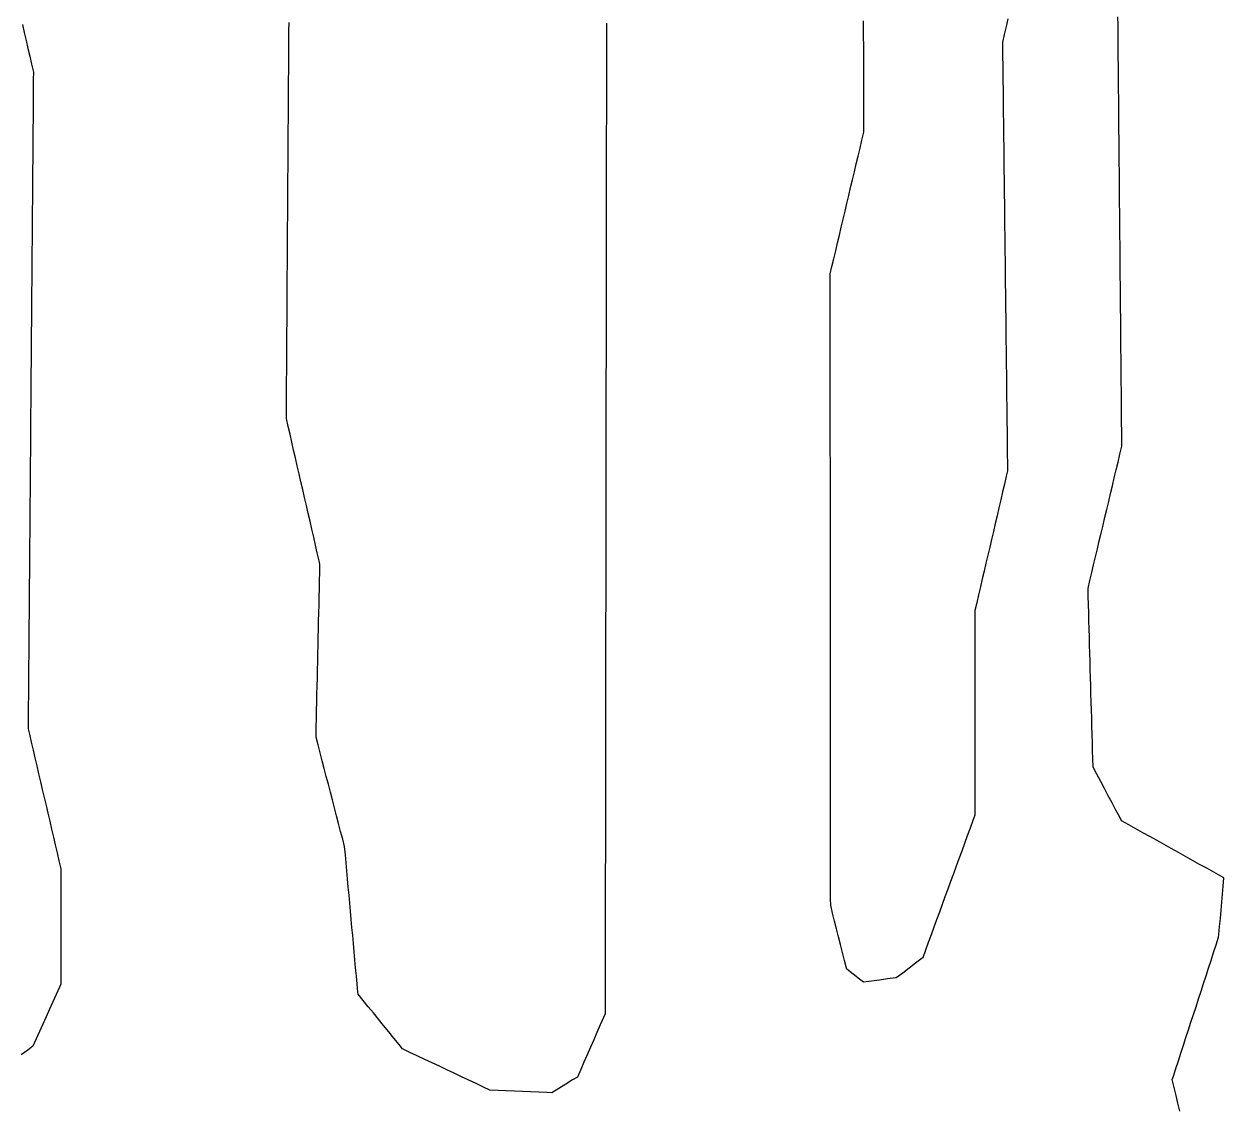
# Model space of a CAD drawing. Header units: millimetres. Extents: x 257 to 2289, y 96 to 1983.
# Drawn here: x 1135 to 1282.7, y 1653.6 to 1787.3 of the extents above; entities that cross this region are included whole.
import ezdxf

# ---------------------------------------------------------------- set-up
doc = ezdxf.new("R2010")
doc.units = ezdxf.units.MM
doc.layers.add('ALL_ISLANDS', color=7, linetype='Continuous')
doc.layers.add('OUTLINE_ISLAND_01', color=7, linetype='Continuous')

msp = doc.modelspace()

# ---------------------------------------------------------------- linework, layer by layer
at = {"layer": 'ALL_ISLANDS'}
for points in [[(1256.1184, 1787.9688), (1255.8939, 1786.9943), (1255.6695, 1786.0198), (1255.445, 1785.0453), (1255.4542, 1784.2638), (1255.4659, 1783.2639), (1255.4776, 1782.264), (1255.4893, 1781.264), (1255.5011, 1780.2641), (1255.5128, 1779.2642), (1255.5245, 1778.2642), (1255.5362, 1777.2643), (1255.548, 1776.2644), (1255.5597, 1775.2645), (1255.5714, 1774.2645), (1255.5831, 1773.2646), (1255.5949, 1772.2647), (1255.6066, 1771.2647), (1255.6183, 1770.2648), (1255.63, 1769.2649), (1255.6418, 1768.2649), (1255.6535, 1767.265), (1255.6652, 1766.2651), (1255.6769, 1765.2651), (1255.6887, 1764.2652), (1255.7004, 1763.2653), (1255.7121, 1762.2653), (1255.7238, 1761.2654), (1255.7356, 1760.2655), (1255.7473, 1759.2656), (1255.759, 1758.2656), (1255.7707, 1757.2657), (1255.7825, 1756.2658), (1255.7942, 1755.2658), (1255.8059, 1754.2659), (1255.8176, 1753.266), (1255.8293, 1752.266), (1255.8411, 1751.2661), (1255.8528, 1750.2662), (1255.8645, 1749.2662), (1255.8762, 1748.2663), (1255.888, 1747.2664), (1255.8997, 1746.2664), (1255.9114, 1745.2665), (1255.9231, 1744.2666), (1255.9349, 1743.2667), (1255.9466, 1742.2667), (1255.9583, 1741.2668), (1255.97, 1740.2669), (1255.9818, 1739.2669), (1255.9935, 1738.267), (1256.0052, 1737.2671), (1256.0169, 1736.2671), (1256.0287, 1735.2672), (1256.0404, 1734.2673), (1256.0521, 1733.2673), (1256.0638, 1732.2674), (1255.915, 1731.6295), (1255.6878, 1730.6557), (1255.4606, 1729.6818), (1255.2334, 1728.708), (1255.0062, 1727.7341), (1254.779, 1726.7603), (1254.5518, 1725.7864), (1254.3246, 1724.8126), (1254.0974, 1723.8387), (1253.8702, 1722.8649), (1253.643, 1721.891), (1253.4158, 1720.9172), (1253.1886, 1719.9433), (1252.9614, 1718.9695), (1252.7342, 1717.9956), (1252.507, 1717.0218), (1252.2798, 1716.048), (1252.0526, 1715.0741), (1252.0525, 1714.8836), (1252.0518, 1713.8836), (1252.0512, 1712.8836), (1252.0506, 1711.8836), (1252.05, 1710.8836), (1252.0493, 1709.8836), (1252.0487, 1708.8836), (1252.0481, 1707.8836), (1252.0475, 1706.8836), (1252.0468, 1705.8836), (1252.0462, 1704.8836), (1252.0456, 1703.8836), (1252.0449, 1702.8837), (1252.0443, 1701.8837), (1252.0437, 1700.8837), (1252.0431, 1699.8837), (1252.0424, 1698.8837), (1252.0418, 1697.8837), (1252.0412, 1696.8837), (1252.0405, 1695.8837), (1252.0399, 1694.8837), (1252.0393, 1693.8837), (1252.0387, 1692.8837), (1252.038, 1691.8837), (1252.0374, 1690.8837), (1252.0368, 1689.8837), (1251.7933, 1689.2159), (1251.4508, 1688.2764), (1251.1083, 1687.3368), (1250.7658, 1686.3973), (1250.4233, 1685.4578), (1250.0808, 1684.5183), (1249.7383, 1683.5788), (1249.3958, 1682.6393), (1249.0532, 1681.6998), (1248.7107, 1680.7603), (1248.3682, 1679.8207), (1248.0257, 1678.8812), (1247.6832, 1677.9417), (1247.3407, 1677.0022), (1246.9982, 1676.0627), (1246.6557, 1675.1232), (1246.3132, 1674.1837), (1245.9706, 1673.2441), (1245.6281, 1672.3046), (1245.553, 1672.2477), (1244.7559, 1671.6438), (1243.9588, 1671.04), (1243.1617, 1670.4361), (1242.3646, 1669.8323), (1242.296, 1669.8236), (1241.3039, 1669.6979), (1240.3119, 1669.5723), (1239.3198, 1669.4466), (1238.3277, 1669.3209), (1237.8564, 1669.6862), (1237.066, 1670.2988), (1236.2756, 1670.9113), (1236.2475, 1671.0224), (1236.0029, 1671.992), (1235.7583, 1672.9617), (1235.5137, 1673.9313), (1235.2691, 1674.9009), (1235.0245, 1675.8705), (1234.7799, 1676.8402), (1234.5353, 1677.8098), (1234.2907, 1678.7794), (1234.2901, 1679.5392), (1234.2894, 1680.5392), (1234.2886, 1681.5392), (1234.2879, 1682.5392), (1234.2871, 1683.5392), (1234.2864, 1684.5392), (1234.2856, 1685.5392), (1234.2848, 1686.5392), (1234.2841, 1687.5392), (1234.2833, 1688.5392), (1234.2826, 1689.5392), (1234.2818, 1690.5392), (1234.2811, 1691.5392), (1234.2803, 1692.5392), (1234.2796, 1693.5392), (1234.2788, 1694.5392), (1234.278, 1695.5392), (1234.2773, 1696.5392), (1234.2765, 1697.5392), (1234.2758, 1698.5392), (1234.275, 1699.5392), (1234.2743, 1700.5392), (1234.2735, 1701.5392), (1234.2728, 1702.5392), (1234.272, 1703.5392), (1234.2713, 1704.5392), (1234.2705, 1705.5392), (1234.2697, 1706.5392), (1234.269, 1707.5392), (1234.2682, 1708.5392), (1234.2675, 1709.5392), (1234.2667, 1710.5392), (1234.266, 1711.5392), (1234.2652, 1712.5392), (1234.2645, 1713.5392), (1234.2637, 1714.5392), (1234.263, 1715.5392), (1234.2622, 1716.5392), (1234.2614, 1717.5392), (1234.2607, 1718.5392), (1234.2599, 1719.5392), (1234.2592, 1720.5392), (1234.2584, 1721.5392), (1234.2577, 1722.5392), (1234.2569, 1723.5392), (1234.2562, 1724.5392), (1234.2554, 1725.5392), (1234.2546, 1726.5392), (1234.2539, 1727.5392), (1234.2531, 1728.5392), (1234.2524, 1729.5392), (1234.2516, 1730.5392), (1234.2509, 1731.5392), (1234.2501, 1732.5392), (1234.2494, 1733.5392), (1234.2486, 1734.5392), (1234.2479, 1735.5392), (1234.2471, 1736.5392), (1234.2463, 1737.5392), (1234.2456, 1738.5392), (1234.2448, 1739.5392), (1234.2441, 1740.5392), (1234.2433, 1741.5392), (1234.2426, 1742.5392), (1234.2418, 1743.5392), (1234.2411, 1744.5392), (1234.2403, 1745.5392), (1234.2396, 1746.5392), (1234.2388, 1747.5392), (1234.238, 1748.5392), (1234.2373, 1749.5392), (1234.2365, 1750.5392), (1234.2358, 1751.5392), (1234.235, 1752.5392), (1234.2343, 1753.5392), (1234.2335, 1754.5392), (1234.2328, 1755.5392), (1234.232, 1756.5392), (1234.4455, 1757.4397), (1234.6762, 1758.4127), (1234.9069, 1759.3857), (1235.1376, 1760.3587), (1235.3683, 1761.3318), (1235.599, 1762.3048), (1235.8297, 1763.2778), (1236.0604, 1764.2509), (1236.2911, 1765.2239), (1236.5217, 1766.1969), (1236.7524, 1767.1699), (1236.9831, 1768.143), (1237.2138, 1769.116), (1237.4445, 1770.089), (1237.6752, 1771.062), (1237.9059, 1772.0351), (1238.1366, 1773.0081), (1238.3673, 1773.9811), (1238.3664, 1774.7043), (1238.3652, 1775.7043), (1238.364, 1776.7043), (1238.3627, 1777.7043), (1238.3615, 1778.7043), (1238.3603, 1779.7043), (1238.3591, 1780.7043), (1238.3579, 1781.7043), (1238.3566, 1782.7043), (1238.3554, 1783.7043), (1238.3542, 1784.7043), (1238.353, 1785.7043), (1238.3517, 1786.7043), (1238.3505, 1787.7043)], [(1277.2899, 1653.4189), (1277.0559, 1654.3912), (1276.822, 1655.3634), (1276.588, 1656.3357), (1276.3541, 1657.3079), (1276.4916, 1657.7302), (1276.8011, 1658.6811), (1277.1106, 1659.632), (1277.4201, 1660.5829), (1277.7297, 1661.5338), (1278.0392, 1662.4847), (1278.3487, 1663.4356), (1278.6582, 1664.3865), (1278.9678, 1665.3373), (1279.2773, 1666.2882), (1279.5868, 1667.2391), (1279.8963, 1668.19), (1280.2059, 1669.1409), (1280.5154, 1670.0918), (1280.8249, 1671.0427), (1281.1344, 1671.9936), (1281.444, 1672.9445), (1281.7535, 1673.8954), (1282.063, 1674.8463), (1282.0926, 1675.1731), (1282.1828, 1676.169), (1282.273, 1677.165), (1282.3631, 1678.1609), (1282.4533, 1679.1568), (1282.5435, 1680.1527), (1282.6337, 1681.1487), (1282.7238, 1682.1446), (1282.3443, 1682.3564), (1281.471, 1682.8436), (1280.5978, 1683.3309), (1279.7245, 1683.8181), (1278.8512, 1684.3054), (1277.978, 1684.7926), (1277.1047, 1685.2799), (1276.2315, 1685.7672), (1275.3582, 1686.2544), (1274.4849, 1686.7417), (1273.6117, 1687.2289), (1272.7384, 1687.7162), (1271.8652, 1688.2034), (1270.9919, 1688.6907), (1270.1186, 1689.1779), (1269.8886, 1689.6106), (1269.4191, 1690.4935), (1268.9496, 1691.3765), (1268.4801, 1692.2594), (1268.0106, 1693.1423), (1267.5411, 1694.0253), (1267.0716, 1694.9082), (1266.6021, 1695.7911), (1266.6013, 1695.8195), (1266.573, 1696.8191), (1266.5446, 1697.8187), (1266.5163, 1698.8183), (1266.488, 1699.8179), (1266.4597, 1700.8175), (1266.4313, 1701.8171), (1266.403, 1702.8167), (1266.3747, 1703.8163), (1266.3463, 1704.8159), (1266.318, 1705.8155), (1266.2897, 1706.8151), (1266.2614, 1707.8147), (1266.233, 1708.8143), (1266.2047, 1709.8139), (1266.1764, 1710.8135), (1266.1481, 1711.8131), (1266.1197, 1712.8127), (1266.0914, 1713.8123), (1266.0631, 1714.8119), (1266.0347, 1715.8115), (1266.0064, 1716.8111), (1265.9781, 1717.8107), (1266.2091, 1718.7811), (1266.4407, 1719.7539), (1266.6723, 1720.7267), (1266.9039, 1721.6996), (1267.1355, 1722.6724), (1267.367, 1723.6452), (1267.5986, 1724.618), (1267.8302, 1725.5908), (1268.0618, 1726.5636), (1268.2934, 1727.5364), (1268.525, 1728.5093), (1268.7566, 1729.4821), (1268.9882, 1730.4549), (1269.2198, 1731.4277), (1269.4513, 1732.4005), (1269.6829, 1733.3733), (1269.9145, 1734.3461), (1270.1461, 1735.3189), (1270.1383, 1736.1845), (1270.1292, 1737.1845), (1270.1201, 1738.1845), (1270.1111, 1739.1844), (1270.102, 1740.1844), (1270.0929, 1741.1843), (1270.0839, 1742.1843), (1270.0748, 1743.1842), (1270.0657, 1744.1842), (1270.0567, 1745.1842), (1270.0476, 1746.1841), (1270.0385, 1747.1841), (1270.0295, 1748.184), (1270.0204, 1749.184), (1270.0113, 1750.184), (1270.0023, 1751.1839), (1269.9932, 1752.1839), (1269.9841, 1753.1838), (1269.9751, 1754.1838), (1269.966, 1755.1838), (1269.9569, 1756.1837), (1269.9479, 1757.1837), (1269.9388, 1758.1836), (1269.9297, 1759.1836), (1269.9207, 1760.1835), (1269.9116, 1761.1835), (1269.9025, 1762.1835), (1269.8935, 1763.1834), (1269.8844, 1764.1834), (1269.8753, 1765.1833), (1269.8663, 1766.1833), (1269.8572, 1767.1833), (1269.8481, 1768.1832), (1269.8391, 1769.1832), (1269.83, 1770.1831), (1269.8209, 1771.1831), (1269.8119, 1772.1831), (1269.8028, 1773.183), (1269.7937, 1774.183), (1269.7847, 1775.1829), (1269.7756, 1776.1829), (1269.7665, 1777.1828), (1269.7575, 1778.1828), (1269.7484, 1779.1828), (1269.7394, 1780.1827), (1269.7303, 1781.1827), (1269.7212, 1782.1826), (1269.7122, 1783.1826), (1269.7031, 1784.1826), (1269.694, 1785.1825), (1269.685, 1786.1825), (1269.6759, 1787.1824), (1269.6668, 1788.1824)], [(1134.7641, 1787.2452), (1134.9895, 1786.2709), (1135.2149, 1785.2966), (1135.4403, 1784.3224), (1135.6657, 1783.3481), (1135.8911, 1782.3738), (1136.1165, 1781.3996), (1136.1093, 1780.4966), (1136.1013, 1779.4966), (1136.0933, 1778.4966), (1136.0853, 1777.4967), (1136.0773, 1776.4967), (1136.0693, 1775.4967), (1136.0613, 1774.4968), (1136.0533, 1773.4968), (1136.0453, 1772.4968), (1136.0373, 1771.4969), (1136.0293, 1770.4969), (1136.0213, 1769.4969), (1136.0133, 1768.497), (1136.0053, 1767.497), (1135.9973, 1766.497), (1135.9893, 1765.4971), (1135.9813, 1764.4971), (1135.9733, 1763.4971), (1135.9653, 1762.4972), (1135.9573, 1761.4972), (1135.9493, 1760.4972), (1135.9412, 1759.4973), (1135.9332, 1758.4973), (1135.9252, 1757.4973), (1135.9172, 1756.4974), (1135.9092, 1755.4974), (1135.9012, 1754.4974), (1135.8932, 1753.4974), (1135.8852, 1752.4975), (1135.8772, 1751.4975), (1135.8692, 1750.4975), (1135.8612, 1749.4976), (1135.8532, 1748.4976), (1135.8452, 1747.4976), (1135.8372, 1746.4977), (1135.8292, 1745.4977), (1135.8212, 1744.4977), (1135.8132, 1743.4978), (1135.8052, 1742.4978), (1135.7972, 1741.4978), (1135.7892, 1740.4979), (1135.7812, 1739.4979), (1135.7732, 1738.4979), (1135.7652, 1737.498), (1135.7572, 1736.498), (1135.7492, 1735.498), (1135.7412, 1734.4981), (1135.7332, 1733.4981), (1135.7252, 1732.4981), (1135.7172, 1731.4982), (1135.7092, 1730.4982), (1135.7012, 1729.4982), (1135.6932, 1728.4983), (1135.6852, 1727.4983), (1135.6772, 1726.4983), (1135.6692, 1725.4983), (1135.6612, 1724.4984), (1135.6532, 1723.4984), (1135.6452, 1722.4984), (1135.6372, 1721.4985), (1135.6292, 1720.4985), (1135.6212, 1719.4985), (1135.6132, 1718.4986), (1135.6052, 1717.4986), (1135.5972, 1716.4986), (1135.5892, 1715.4987), (1135.5812, 1714.4987), (1135.5731, 1713.4987), (1135.5651, 1712.4988), (1135.5571, 1711.4988), (1135.5491, 1710.4988), (1135.5411, 1709.4989), (1135.5331, 1708.4989), (1135.5251, 1707.4989), (1135.5171, 1706.499), (1135.5091, 1705.499), (1135.5011, 1704.499), (1135.4931, 1703.4991), (1135.4851, 1702.4991), (1135.4771, 1701.4991), (1135.4691, 1700.4991), (1135.6232, 1699.8397), (1135.8508, 1698.8659), (1136.0783, 1697.8921), (1136.3058, 1696.9184), (1136.5334, 1695.9446), (1136.7609, 1694.9708), (1136.9885, 1693.9971), (1137.216, 1693.0233), (1137.4436, 1692.0495), (1137.6711, 1691.0758), (1137.8986, 1690.102), (1138.1262, 1689.1282), (1138.3537, 1688.1545), (1138.5813, 1687.1807), (1138.8088, 1686.2069), (1139.0364, 1685.2332), (1139.2639, 1684.2594), (1139.4914, 1683.2856), (1139.4915, 1683.0517), (1139.492, 1682.0517), (1139.4924, 1681.0517), (1139.4928, 1680.0517), (1139.4932, 1679.0517), (1139.4937, 1678.0517), (1139.4941, 1677.0517), (1139.4945, 1676.0517), (1139.4949, 1675.0517), (1139.4954, 1674.0517), (1139.4958, 1673.0517), (1139.4962, 1672.0517), (1139.4966, 1671.0517), (1139.4971, 1670.0517), (1139.4975, 1669.0517), (1139.3422, 1668.7063), (1138.9321, 1667.7943), (1138.522, 1666.8822), (1138.1119, 1665.9702), (1137.7018, 1665.0581), (1137.2917, 1664.1461), (1136.8816, 1663.2341), (1136.4715, 1662.322), (1136.0614, 1661.41), (1135.4359, 1660.947), (1134.6321, 1660.3521)], [(1206.6836, 1787.4057), (1206.6823, 1786.4057), (1206.6809, 1785.4057), (1206.6795, 1784.4057), (1206.6782, 1783.4057), (1206.6768, 1782.4057), (1206.6755, 1781.4057), (1206.6741, 1780.4057), (1206.6728, 1779.4057), (1206.6714, 1778.4057), (1206.67, 1777.4057), (1206.6687, 1776.4057), (1206.6673, 1775.4057), (1206.666, 1774.4057), (1206.6646, 1773.4057), (1206.6632, 1772.4057), (1206.6619, 1771.4057), (1206.6605, 1770.4057), (1206.6592, 1769.4057), (1206.6578, 1768.4057), (1206.6564, 1767.4057), (1206.6551, 1766.4057), (1206.6537, 1765.4057), (1206.6524, 1764.4057), (1206.651, 1763.4057), (1206.6497, 1762.4057), (1206.6483, 1761.4057), (1206.6469, 1760.4057), (1206.6456, 1759.4057), (1206.6442, 1758.4057), (1206.6429, 1757.4057), (1206.6415, 1756.4057), (1206.6401, 1755.4057), (1206.6388, 1754.4057), (1206.6374, 1753.4057), (1206.6361, 1752.4057), (1206.6347, 1751.4057), (1206.6334, 1750.4057), (1206.632, 1749.4057), (1206.6306, 1748.4057), (1206.6293, 1747.4057), (1206.6279, 1746.4057), (1206.6266, 1745.4057), (1206.6252, 1744.4057), (1206.6238, 1743.4057), (1206.6225, 1742.4057), (1206.6211, 1741.4057), (1206.6198, 1740.4057), (1206.6184, 1739.4057), (1206.617, 1738.4057), (1206.6157, 1737.4057), (1206.6143, 1736.4057), (1206.613, 1735.4057), (1206.6116, 1734.4057), (1206.6103, 1733.4057), (1206.6089, 1732.4057), (1206.6075, 1731.4057), (1206.6062, 1730.4057), (1206.6048, 1729.4057), (1206.6035, 1728.4057), (1206.6021, 1727.4057), (1206.6007, 1726.4057), (1206.5994, 1725.4057), (1206.598, 1724.4057), (1206.5967, 1723.4057), (1206.5953, 1722.4057), (1206.594, 1721.4057), (1206.5926, 1720.4057), (1206.5912, 1719.4057), (1206.5899, 1718.4057), (1206.5885, 1717.4057), (1206.5872, 1716.4057), (1206.5858, 1715.4057), (1206.5844, 1714.4057), (1206.5831, 1713.4057), (1206.5817, 1712.4057), (1206.5804, 1711.4058), (1206.579, 1710.4058), (1206.5776, 1709.4058), (1206.5763, 1708.4058), (1206.5749, 1707.4058), (1206.5736, 1706.4058), (1206.5722, 1705.4058), (1206.5709, 1704.4058), (1206.5695, 1703.4058), (1206.5681, 1702.4058), (1206.5668, 1701.4058), (1206.5654, 1700.4058), (1206.5641, 1699.4058), (1206.5627, 1698.4058), (1206.5613, 1697.4058), (1206.56, 1696.4058), (1206.5586, 1695.4058), (1206.5573, 1694.4058), (1206.5559, 1693.4058), (1206.5545, 1692.4058), (1206.5532, 1691.4058), (1206.5518, 1690.4058), (1206.5505, 1689.4058), (1206.5491, 1688.4058), (1206.5478, 1687.4058), (1206.5464, 1686.4058), (1206.545, 1685.4058), (1206.5437, 1684.4058), (1206.5423, 1683.4058), (1206.541, 1682.4058), (1206.5396, 1681.4058), (1206.5382, 1680.4058), (1206.5369, 1679.4058), (1206.5355, 1678.4058), (1206.5342, 1677.4058), (1206.5328, 1676.4058), (1206.5315, 1675.4058), (1206.5301, 1674.4058), (1206.5287, 1673.4058), (1206.5274, 1672.4058), (1206.526, 1671.4058), (1206.5247, 1670.4058), (1206.5233, 1669.4058), (1206.5219, 1668.4058), (1206.5206, 1667.4058), (1206.5192, 1666.4058), (1206.5179, 1665.4058), (1206.3185, 1664.9503), (1205.9176, 1664.0342), (1205.5167, 1663.1181), (1205.1157, 1662.202), (1204.7148, 1661.2859), (1204.3139, 1660.3698), (1203.9129, 1659.4537), (1203.512, 1658.5376), (1203.1111, 1657.6215), (1202.5157, 1657.2581), (1201.6622, 1656.737), (1200.8086, 1656.216), (1199.9551, 1655.695), (1199.336, 1655.7195), (1198.3367, 1655.7591), (1197.3375, 1655.7987), (1196.3383, 1655.8383), (1195.3391, 1655.8779), (1194.3399, 1655.9175), (1193.3407, 1655.9571), (1192.3414, 1655.9966), (1191.5293, 1656.3807), (1190.6253, 1656.8082), (1189.7213, 1657.2357), (1188.8173, 1657.6632), (1187.9133, 1658.0907), (1187.0093, 1658.5182), (1186.1053, 1658.9457), (1185.2013, 1659.3732), (1184.2972, 1659.8007), (1183.3932, 1660.2282), (1182.4892, 1660.6557), (1181.5852, 1661.0832), (1181.138, 1661.6332), (1180.5071, 1662.409), (1179.8762, 1663.1849), (1179.2454, 1663.9608), (1178.6145, 1664.7366), (1177.9836, 1665.5125), (1177.3527, 1666.2884), (1176.7218, 1667.0643), (1176.0909, 1667.8401), (1176.0692, 1668.0784), (1175.9788, 1669.0743), (1175.8883, 1670.0702), (1175.7978, 1671.0661), (1175.7074, 1672.062), (1175.6169, 1673.0579), (1175.5264, 1674.0538), (1175.436, 1675.0497), (1175.3455, 1676.0456), (1175.2551, 1677.0415), (1175.1646, 1678.0374), (1175.0741, 1679.0333), (1174.9837, 1680.0292), (1174.8932, 1681.0251), (1174.8027, 1682.021), (1174.7123, 1683.0169), (1174.6218, 1684.0128), (1174.5313, 1685.0087), (1174.4409, 1686.0046), (1174.204, 1686.9115), (1173.9514, 1687.8791), (1173.6987, 1688.8466), (1173.446, 1689.8142), (1173.1933, 1690.7817), (1172.9406, 1691.7493), (1172.688, 1692.7168), (1172.4353, 1693.6844), (1172.1826, 1694.6519), (1171.9299, 1695.6195), (1171.6773, 1696.587), (1171.4246, 1697.5546), (1171.1719, 1698.5221), (1170.9192, 1699.4897), (1170.9258, 1699.7799), (1170.9483, 1700.7796), (1170.9708, 1701.7794), (1170.9934, 1702.7791), (1171.0159, 1703.7789), (1171.0384, 1704.7786), (1171.061, 1705.7784), (1171.0835, 1706.7781), (1171.106, 1707.7779), (1171.1286, 1708.7776), (1171.1511, 1709.7774), (1171.1736, 1710.7771), (1171.1962, 1711.7768), (1171.2187, 1712.7766), (1171.2413, 1713.7763), (1171.2638, 1714.7761), (1171.2863, 1715.7758), (1171.3089, 1716.7756), (1171.3314, 1717.7753), (1171.3539, 1718.7751), (1171.3765, 1719.7748), (1171.399, 1720.7746), (1171.3017, 1721.1976), (1171.0776, 1722.1722), (1170.8534, 1723.1467), (1170.6293, 1724.1213), (1170.4051, 1725.0958), (1170.181, 1726.0704), (1169.9569, 1727.0449), (1169.7327, 1728.0195), (1169.5086, 1728.9941), (1169.2845, 1729.9686), (1169.0603, 1730.9432), (1168.8362, 1731.9177), (1168.612, 1732.8923), (1168.3879, 1733.8668), (1168.1638, 1734.8414), (1167.9396, 1735.816), (1167.7155, 1736.7905), (1167.4913, 1737.7651), (1167.2672, 1738.7396), (1167.2723, 1739.496), (1167.279, 1740.496), (1167.2857, 1741.4959), (1167.2924, 1742.4959), (1167.2991, 1743.4959), (1167.3058, 1744.4959), (1167.3126, 1745.4959), (1167.3193, 1746.4958), (1167.326, 1747.4958), (1167.3327, 1748.4958), (1167.3394, 1749.4958), (1167.3461, 1750.4957), (1167.3528, 1751.4957), (1167.3595, 1752.4957), (1167.3663, 1753.4957), (1167.373, 1754.4956), (1167.3797, 1755.4956), (1167.3864, 1756.4956), (1167.3931, 1757.4956), (1167.3998, 1758.4956), (1167.4065, 1759.4955), (1167.4133, 1760.4955), (1167.42, 1761.4955), (1167.4267, 1762.4955), (1167.4334, 1763.4954), (1167.4401, 1764.4954), (1167.4468, 1765.4954), (1167.4535, 1766.4954), (1167.4602, 1767.4954), (1167.467, 1768.4953), (1167.4737, 1769.4953), (1167.4804, 1770.4953), (1167.4871, 1771.4953), (1167.4938, 1772.4952), (1167.5005, 1773.4952), (1167.5072, 1774.4952), (1167.5139, 1775.4952), (1167.5207, 1776.4952), (1167.5274, 1777.4951), (1167.5341, 1778.4951), (1167.5408, 1779.4951), (1167.5475, 1780.4951), (1167.5542, 1781.495), (1167.5609, 1782.495), (1167.5676, 1783.495), (1167.5744, 1784.495), (1167.5811, 1785.4949), (1167.5878, 1786.4949), (1167.5945, 1787.4949)]]:
    msp.add_lwpolyline(points, dxfattribs=at)
at = {"layer": 'OUTLINE_ISLAND_01'}
for points in [[(1256.1184, 1787.9688), (1255.8939, 1786.9943), (1255.6695, 1786.0198), (1255.445, 1785.0453), (1255.4542, 1784.2638), (1255.4659, 1783.2639), (1255.4776, 1782.264), (1255.4893, 1781.264), (1255.5011, 1780.2641), (1255.5128, 1779.2642), (1255.5245, 1778.2642), (1255.5362, 1777.2643), (1255.548, 1776.2644), (1255.5597, 1775.2645), (1255.5714, 1774.2645), (1255.5831, 1773.2646), (1255.5949, 1772.2647), (1255.6066, 1771.2647), (1255.6183, 1770.2648), (1255.63, 1769.2649), (1255.6418, 1768.2649), (1255.6535, 1767.265), (1255.6652, 1766.2651), (1255.6769, 1765.2651), (1255.6887, 1764.2652), (1255.7004, 1763.2653), (1255.7121, 1762.2653), (1255.7238, 1761.2654), (1255.7356, 1760.2655), (1255.7473, 1759.2656), (1255.759, 1758.2656), (1255.7707, 1757.2657), (1255.7825, 1756.2658), (1255.7942, 1755.2658), (1255.8059, 1754.2659), (1255.8176, 1753.266), (1255.8293, 1752.266), (1255.8411, 1751.2661), (1255.8528, 1750.2662), (1255.8645, 1749.2662), (1255.8762, 1748.2663), (1255.888, 1747.2664), (1255.8997, 1746.2664), (1255.9114, 1745.2665), (1255.9231, 1744.2666), (1255.9349, 1743.2667), (1255.9466, 1742.2667), (1255.9583, 1741.2668), (1255.97, 1740.2669), (1255.9818, 1739.2669), (1255.9935, 1738.267), (1256.0052, 1737.2671), (1256.0169, 1736.2671), (1256.0287, 1735.2672), (1256.0404, 1734.2673), (1256.0521, 1733.2673), (1256.0638, 1732.2674), (1255.915, 1731.6295), (1255.6878, 1730.6557), (1255.4606, 1729.6818), (1255.2334, 1728.708), (1255.0062, 1727.7341), (1254.779, 1726.7603), (1254.5518, 1725.7864), (1254.3246, 1724.8126), (1254.0974, 1723.8387), (1253.8702, 1722.8649), (1253.643, 1721.891), (1253.4158, 1720.9172), (1253.1886, 1719.9433), (1252.9614, 1718.9695), (1252.7342, 1717.9956), (1252.507, 1717.0218), (1252.2798, 1716.048), (1252.0526, 1715.0741), (1252.0525, 1714.8836), (1252.0518, 1713.8836), (1252.0512, 1712.8836), (1252.0506, 1711.8836), (1252.05, 1710.8836), (1252.0493, 1709.8836), (1252.0487, 1708.8836), (1252.0481, 1707.8836), (1252.0475, 1706.8836), (1252.0468, 1705.8836), (1252.0462, 1704.8836), (1252.0456, 1703.8836), (1252.0449, 1702.8837), (1252.0443, 1701.8837), (1252.0437, 1700.8837), (1252.0431, 1699.8837), (1252.0424, 1698.8837), (1252.0418, 1697.8837), (1252.0412, 1696.8837), (1252.0405, 1695.8837), (1252.0399, 1694.8837), (1252.0393, 1693.8837), (1252.0387, 1692.8837), (1252.038, 1691.8837), (1252.0374, 1690.8837), (1252.0368, 1689.8837), (1251.7933, 1689.2159), (1251.4508, 1688.2764), (1251.1083, 1687.3368), (1250.7658, 1686.3973), (1250.4233, 1685.4578), (1250.0808, 1684.5183), (1249.7383, 1683.5788), (1249.3958, 1682.6393), (1249.0532, 1681.6998), (1248.7107, 1680.7603), (1248.3682, 1679.8207), (1248.0257, 1678.8812), (1247.6832, 1677.9417), (1247.3407, 1677.0022), (1246.9982, 1676.0627), (1246.6557, 1675.1232), (1246.3132, 1674.1837), (1245.9706, 1673.2441), (1245.6281, 1672.3046), (1245.553, 1672.2477), (1244.7559, 1671.6438), (1243.9588, 1671.04), (1243.1617, 1670.4361), (1242.3646, 1669.8323), (1242.296, 1669.8236), (1241.3039, 1669.6979), (1240.3119, 1669.5723), (1239.3198, 1669.4466), (1238.3277, 1669.3209), (1237.8564, 1669.6862), (1237.066, 1670.2988), (1236.2756, 1670.9113), (1236.2475, 1671.0224), (1236.0029, 1671.992), (1235.7583, 1672.9617), (1235.5137, 1673.9313), (1235.2691, 1674.9009), (1235.0245, 1675.8705), (1234.7799, 1676.8402), (1234.5353, 1677.8098), (1234.2907, 1678.7794), (1234.2901, 1679.5392), (1234.2894, 1680.5392), (1234.2886, 1681.5392), (1234.2879, 1682.5392), (1234.2871, 1683.5392), (1234.2864, 1684.5392), (1234.2856, 1685.5392), (1234.2848, 1686.5392), (1234.2841, 1687.5392), (1234.2833, 1688.5392), (1234.2826, 1689.5392), (1234.2818, 1690.5392), (1234.2811, 1691.5392), (1234.2803, 1692.5392), (1234.2796, 1693.5392), (1234.2788, 1694.5392), (1234.278, 1695.5392), (1234.2773, 1696.5392), (1234.2765, 1697.5392), (1234.2758, 1698.5392), (1234.275, 1699.5392), (1234.2743, 1700.5392), (1234.2735, 1701.5392), (1234.2728, 1702.5392), (1234.272, 1703.5392), (1234.2713, 1704.5392), (1234.2705, 1705.5392), (1234.2697, 1706.5392), (1234.269, 1707.5392), (1234.2682, 1708.5392), (1234.2675, 1709.5392), (1234.2667, 1710.5392), (1234.266, 1711.5392), (1234.2652, 1712.5392), (1234.2645, 1713.5392), (1234.2637, 1714.5392), (1234.263, 1715.5392), (1234.2622, 1716.5392), (1234.2614, 1717.5392), (1234.2607, 1718.5392), (1234.2599, 1719.5392), (1234.2592, 1720.5392), (1234.2584, 1721.5392), (1234.2577, 1722.5392), (1234.2569, 1723.5392), (1234.2562, 1724.5392), (1234.2554, 1725.5392), (1234.2546, 1726.5392), (1234.2539, 1727.5392), (1234.2531, 1728.5392), (1234.2524, 1729.5392), (1234.2516, 1730.5392), (1234.2509, 1731.5392), (1234.2501, 1732.5392), (1234.2494, 1733.5392), (1234.2486, 1734.5392), (1234.2479, 1735.5392), (1234.2471, 1736.5392), (1234.2463, 1737.5392), (1234.2456, 1738.5392), (1234.2448, 1739.5392), (1234.2441, 1740.5392), (1234.2433, 1741.5392), (1234.2426, 1742.5392), (1234.2418, 1743.5392), (1234.2411, 1744.5392), (1234.2403, 1745.5392), (1234.2396, 1746.5392), (1234.2388, 1747.5392), (1234.238, 1748.5392), (1234.2373, 1749.5392), (1234.2365, 1750.5392), (1234.2358, 1751.5392), (1234.235, 1752.5392), (1234.2343, 1753.5392), (1234.2335, 1754.5392), (1234.2328, 1755.5392), (1234.232, 1756.5392), (1234.4455, 1757.4397), (1234.6762, 1758.4127), (1234.9069, 1759.3857), (1235.1376, 1760.3587), (1235.3683, 1761.3318), (1235.599, 1762.3048), (1235.8297, 1763.2778), (1236.0604, 1764.2509), (1236.2911, 1765.2239), (1236.5217, 1766.1969), (1236.7524, 1767.1699), (1236.9831, 1768.143), (1237.2138, 1769.116), (1237.4445, 1770.089), (1237.6752, 1771.062), (1237.9059, 1772.0351), (1238.1366, 1773.0081), (1238.3673, 1773.9811), (1238.3664, 1774.7043), (1238.3652, 1775.7043), (1238.364, 1776.7043), (1238.3627, 1777.7043), (1238.3615, 1778.7043), (1238.3603, 1779.7043), (1238.3591, 1780.7043), (1238.3579, 1781.7043), (1238.3566, 1782.7043), (1238.3554, 1783.7043), (1238.3542, 1784.7043), (1238.353, 1785.7043), (1238.3517, 1786.7043), (1238.3505, 1787.7043)], [(1277.2899, 1653.4189), (1277.0559, 1654.3912), (1276.822, 1655.3634), (1276.588, 1656.3357), (1276.3541, 1657.3079), (1276.4916, 1657.7302), (1276.8011, 1658.6811), (1277.1106, 1659.632), (1277.4201, 1660.5829), (1277.7297, 1661.5338), (1278.0392, 1662.4847), (1278.3487, 1663.4356), (1278.6582, 1664.3865), (1278.9678, 1665.3373), (1279.2773, 1666.2882), (1279.5868, 1667.2391), (1279.8963, 1668.19), (1280.2059, 1669.1409), (1280.5154, 1670.0918), (1280.8249, 1671.0427), (1281.1344, 1671.9936), (1281.444, 1672.9445), (1281.7535, 1673.8954), (1282.063, 1674.8463), (1282.0926, 1675.1731), (1282.1828, 1676.169), (1282.273, 1677.165), (1282.3631, 1678.1609), (1282.4533, 1679.1568), (1282.5435, 1680.1527), (1282.6337, 1681.1487), (1282.7238, 1682.1446), (1282.3443, 1682.3564), (1281.471, 1682.8436), (1280.5978, 1683.3309), (1279.7245, 1683.8181), (1278.8512, 1684.3054), (1277.978, 1684.7926), (1277.1047, 1685.2799), (1276.2315, 1685.7672), (1275.3582, 1686.2544), (1274.4849, 1686.7417), (1273.6117, 1687.2289), (1272.7384, 1687.7162), (1271.8652, 1688.2034), (1270.9919, 1688.6907), (1270.1186, 1689.1779), (1269.8886, 1689.6106), (1269.4191, 1690.4935), (1268.9496, 1691.3765), (1268.4801, 1692.2594), (1268.0106, 1693.1423), (1267.5411, 1694.0253), (1267.0716, 1694.9082), (1266.6021, 1695.7911), (1266.6013, 1695.8195), (1266.573, 1696.8191), (1266.5446, 1697.8187), (1266.5163, 1698.8183), (1266.488, 1699.8179), (1266.4597, 1700.8175), (1266.4313, 1701.8171), (1266.403, 1702.8167), (1266.3747, 1703.8163), (1266.3463, 1704.8159), (1266.318, 1705.8155), (1266.2897, 1706.8151), (1266.2614, 1707.8147), (1266.233, 1708.8143), (1266.2047, 1709.8139), (1266.1764, 1710.8135), (1266.1481, 1711.8131), (1266.1197, 1712.8127), (1266.0914, 1713.8123), (1266.0631, 1714.8119), (1266.0347, 1715.8115), (1266.0064, 1716.8111), (1265.9781, 1717.8107), (1266.2091, 1718.7811), (1266.4407, 1719.7539), (1266.6723, 1720.7267), (1266.9039, 1721.6996), (1267.1355, 1722.6724), (1267.367, 1723.6452), (1267.5986, 1724.618), (1267.8302, 1725.5908), (1268.0618, 1726.5636), (1268.2934, 1727.5364), (1268.525, 1728.5093), (1268.7566, 1729.4821), (1268.9882, 1730.4549), (1269.2198, 1731.4277), (1269.4513, 1732.4005), (1269.6829, 1733.3733), (1269.9145, 1734.3461), (1270.1461, 1735.3189), (1270.1383, 1736.1845), (1270.1292, 1737.1845), (1270.1201, 1738.1845), (1270.1111, 1739.1844), (1270.102, 1740.1844), (1270.0929, 1741.1843), (1270.0839, 1742.1843), (1270.0748, 1743.1842), (1270.0657, 1744.1842), (1270.0567, 1745.1842), (1270.0476, 1746.1841), (1270.0385, 1747.1841), (1270.0295, 1748.184), (1270.0204, 1749.184), (1270.0113, 1750.184), (1270.0023, 1751.1839), (1269.9932, 1752.1839), (1269.9841, 1753.1838), (1269.9751, 1754.1838), (1269.966, 1755.1838), (1269.9569, 1756.1837), (1269.9479, 1757.1837), (1269.9388, 1758.1836), (1269.9297, 1759.1836), (1269.9207, 1760.1835), (1269.9116, 1761.1835), (1269.9025, 1762.1835), (1269.8935, 1763.1834), (1269.8844, 1764.1834), (1269.8753, 1765.1833), (1269.8663, 1766.1833), (1269.8572, 1767.1833), (1269.8481, 1768.1832), (1269.8391, 1769.1832), (1269.83, 1770.1831), (1269.8209, 1771.1831), (1269.8119, 1772.1831), (1269.8028, 1773.183), (1269.7937, 1774.183), (1269.7847, 1775.1829), (1269.7756, 1776.1829), (1269.7665, 1777.1828), (1269.7575, 1778.1828), (1269.7484, 1779.1828), (1269.7394, 1780.1827), (1269.7303, 1781.1827), (1269.7212, 1782.1826), (1269.7122, 1783.1826), (1269.7031, 1784.1826), (1269.694, 1785.1825), (1269.685, 1786.1825), (1269.6759, 1787.1824), (1269.6668, 1788.1824)], [(1134.7641, 1787.2452), (1134.9895, 1786.2709), (1135.2149, 1785.2966), (1135.4403, 1784.3224), (1135.6657, 1783.3481), (1135.8911, 1782.3738), (1136.1165, 1781.3996), (1136.1093, 1780.4966), (1136.1013, 1779.4966), (1136.0933, 1778.4966), (1136.0853, 1777.4967), (1136.0773, 1776.4967), (1136.0693, 1775.4967), (1136.0613, 1774.4968), (1136.0533, 1773.4968), (1136.0453, 1772.4968), (1136.0373, 1771.4969), (1136.0293, 1770.4969), (1136.0213, 1769.4969), (1136.0133, 1768.497), (1136.0053, 1767.497), (1135.9973, 1766.497), (1135.9893, 1765.4971), (1135.9813, 1764.4971), (1135.9733, 1763.4971), (1135.9653, 1762.4972), (1135.9573, 1761.4972), (1135.9493, 1760.4972), (1135.9412, 1759.4973), (1135.9332, 1758.4973), (1135.9252, 1757.4973), (1135.9172, 1756.4974), (1135.9092, 1755.4974), (1135.9012, 1754.4974), (1135.8932, 1753.4974), (1135.8852, 1752.4975), (1135.8772, 1751.4975), (1135.8692, 1750.4975), (1135.8612, 1749.4976), (1135.8532, 1748.4976), (1135.8452, 1747.4976), (1135.8372, 1746.4977), (1135.8292, 1745.4977), (1135.8212, 1744.4977), (1135.8132, 1743.4978), (1135.8052, 1742.4978), (1135.7972, 1741.4978), (1135.7892, 1740.4979), (1135.7812, 1739.4979), (1135.7732, 1738.4979), (1135.7652, 1737.498), (1135.7572, 1736.498), (1135.7492, 1735.498), (1135.7412, 1734.4981), (1135.7332, 1733.4981), (1135.7252, 1732.4981), (1135.7172, 1731.4982), (1135.7092, 1730.4982), (1135.7012, 1729.4982), (1135.6932, 1728.4983), (1135.6852, 1727.4983), (1135.6772, 1726.4983), (1135.6692, 1725.4983), (1135.6612, 1724.4984), (1135.6532, 1723.4984), (1135.6452, 1722.4984), (1135.6372, 1721.4985), (1135.6292, 1720.4985), (1135.6212, 1719.4985), (1135.6132, 1718.4986), (1135.6052, 1717.4986), (1135.5972, 1716.4986), (1135.5892, 1715.4987), (1135.5812, 1714.4987), (1135.5731, 1713.4987), (1135.5651, 1712.4988), (1135.5571, 1711.4988), (1135.5491, 1710.4988), (1135.5411, 1709.4989), (1135.5331, 1708.4989), (1135.5251, 1707.4989), (1135.5171, 1706.499), (1135.5091, 1705.499), (1135.5011, 1704.499), (1135.4931, 1703.4991), (1135.4851, 1702.4991), (1135.4771, 1701.4991), (1135.4691, 1700.4991), (1135.6232, 1699.8397), (1135.8508, 1698.8659), (1136.0783, 1697.8921), (1136.3058, 1696.9184), (1136.5334, 1695.9446), (1136.7609, 1694.9708), (1136.9885, 1693.9971), (1137.216, 1693.0233), (1137.4436, 1692.0495), (1137.6711, 1691.0758), (1137.8986, 1690.102), (1138.1262, 1689.1282), (1138.3537, 1688.1545), (1138.5813, 1687.1807), (1138.8088, 1686.2069), (1139.0364, 1685.2332), (1139.2639, 1684.2594), (1139.4914, 1683.2856), (1139.4915, 1683.0517), (1139.492, 1682.0517), (1139.4924, 1681.0517), (1139.4928, 1680.0517), (1139.4932, 1679.0517), (1139.4937, 1678.0517), (1139.4941, 1677.0517), (1139.4945, 1676.0517), (1139.4949, 1675.0517), (1139.4954, 1674.0517), (1139.4958, 1673.0517), (1139.4962, 1672.0517), (1139.4966, 1671.0517), (1139.4971, 1670.0517), (1139.4975, 1669.0517), (1139.3422, 1668.7063), (1138.9321, 1667.7943), (1138.522, 1666.8822), (1138.1119, 1665.9702), (1137.7018, 1665.0581), (1137.2917, 1664.1461), (1136.8816, 1663.2341), (1136.4715, 1662.322), (1136.0614, 1661.41), (1135.4359, 1660.947), (1134.6321, 1660.3521)], [(1206.6836, 1787.4057), (1206.6823, 1786.4057), (1206.6809, 1785.4057), (1206.6795, 1784.4057), (1206.6782, 1783.4057), (1206.6768, 1782.4057), (1206.6755, 1781.4057), (1206.6741, 1780.4057), (1206.6728, 1779.4057), (1206.6714, 1778.4057), (1206.67, 1777.4057), (1206.6687, 1776.4057), (1206.6673, 1775.4057), (1206.666, 1774.4057), (1206.6646, 1773.4057), (1206.6632, 1772.4057), (1206.6619, 1771.4057), (1206.6605, 1770.4057), (1206.6592, 1769.4057), (1206.6578, 1768.4057), (1206.6564, 1767.4057), (1206.6551, 1766.4057), (1206.6537, 1765.4057), (1206.6524, 1764.4057), (1206.651, 1763.4057), (1206.6497, 1762.4057), (1206.6483, 1761.4057), (1206.6469, 1760.4057), (1206.6456, 1759.4057), (1206.6442, 1758.4057), (1206.6429, 1757.4057), (1206.6415, 1756.4057), (1206.6401, 1755.4057), (1206.6388, 1754.4057), (1206.6374, 1753.4057), (1206.6361, 1752.4057), (1206.6347, 1751.4057), (1206.6334, 1750.4057), (1206.632, 1749.4057), (1206.6306, 1748.4057), (1206.6293, 1747.4057), (1206.6279, 1746.4057), (1206.6266, 1745.4057), (1206.6252, 1744.4057), (1206.6238, 1743.4057), (1206.6225, 1742.4057), (1206.6211, 1741.4057), (1206.6198, 1740.4057), (1206.6184, 1739.4057), (1206.617, 1738.4057), (1206.6157, 1737.4057), (1206.6143, 1736.4057), (1206.613, 1735.4057), (1206.6116, 1734.4057), (1206.6103, 1733.4057), (1206.6089, 1732.4057), (1206.6075, 1731.4057), (1206.6062, 1730.4057), (1206.6048, 1729.4057), (1206.6035, 1728.4057), (1206.6021, 1727.4057), (1206.6007, 1726.4057), (1206.5994, 1725.4057), (1206.598, 1724.4057), (1206.5967, 1723.4057), (1206.5953, 1722.4057), (1206.594, 1721.4057), (1206.5926, 1720.4057), (1206.5912, 1719.4057), (1206.5899, 1718.4057), (1206.5885, 1717.4057), (1206.5872, 1716.4057), (1206.5858, 1715.4057), (1206.5844, 1714.4057), (1206.5831, 1713.4057), (1206.5817, 1712.4057), (1206.5804, 1711.4058), (1206.579, 1710.4058), (1206.5776, 1709.4058), (1206.5763, 1708.4058), (1206.5749, 1707.4058), (1206.5736, 1706.4058), (1206.5722, 1705.4058), (1206.5709, 1704.4058), (1206.5695, 1703.4058), (1206.5681, 1702.4058), (1206.5668, 1701.4058), (1206.5654, 1700.4058), (1206.5641, 1699.4058), (1206.5627, 1698.4058), (1206.5613, 1697.4058), (1206.56, 1696.4058), (1206.5586, 1695.4058), (1206.5573, 1694.4058), (1206.5559, 1693.4058), (1206.5545, 1692.4058), (1206.5532, 1691.4058), (1206.5518, 1690.4058), (1206.5505, 1689.4058), (1206.5491, 1688.4058), (1206.5478, 1687.4058), (1206.5464, 1686.4058), (1206.545, 1685.4058), (1206.5437, 1684.4058), (1206.5423, 1683.4058), (1206.541, 1682.4058), (1206.5396, 1681.4058), (1206.5382, 1680.4058), (1206.5369, 1679.4058), (1206.5355, 1678.4058), (1206.5342, 1677.4058), (1206.5328, 1676.4058), (1206.5315, 1675.4058), (1206.5301, 1674.4058), (1206.5287, 1673.4058), (1206.5274, 1672.4058), (1206.526, 1671.4058), (1206.5247, 1670.4058), (1206.5233, 1669.4058), (1206.5219, 1668.4058), (1206.5206, 1667.4058), (1206.5192, 1666.4058), (1206.5179, 1665.4058), (1206.3185, 1664.9503), (1205.9176, 1664.0342), (1205.5167, 1663.1181), (1205.1157, 1662.202), (1204.7148, 1661.2859), (1204.3139, 1660.3698), (1203.9129, 1659.4537), (1203.512, 1658.5376), (1203.1111, 1657.6215), (1202.5157, 1657.2581), (1201.6622, 1656.737), (1200.8086, 1656.216), (1199.9551, 1655.695), (1199.336, 1655.7195), (1198.3367, 1655.7591), (1197.3375, 1655.7987), (1196.3383, 1655.8383), (1195.3391, 1655.8779), (1194.3399, 1655.9175), (1193.3407, 1655.9571), (1192.3414, 1655.9966), (1191.5293, 1656.3807), (1190.6253, 1656.8082), (1189.7213, 1657.2357), (1188.8173, 1657.6632), (1187.9133, 1658.0907), (1187.0093, 1658.5182), (1186.1053, 1658.9457), (1185.2013, 1659.3732), (1184.2972, 1659.8007), (1183.3932, 1660.2282), (1182.4892, 1660.6557), (1181.5852, 1661.0832), (1181.138, 1661.6332), (1180.5071, 1662.409), (1179.8762, 1663.1849), (1179.2454, 1663.9608), (1178.6145, 1664.7366), (1177.9836, 1665.5125), (1177.3527, 1666.2884), (1176.7218, 1667.0643), (1176.0909, 1667.8401), (1176.0692, 1668.0784), (1175.9788, 1669.0743), (1175.8883, 1670.0702), (1175.7978, 1671.0661), (1175.7074, 1672.062), (1175.6169, 1673.0579), (1175.5264, 1674.0538), (1175.436, 1675.0497), (1175.3455, 1676.0456), (1175.2551, 1677.0415), (1175.1646, 1678.0374), (1175.0741, 1679.0333), (1174.9837, 1680.0292), (1174.8932, 1681.0251), (1174.8027, 1682.021), (1174.7123, 1683.0169), (1174.6218, 1684.0128), (1174.5313, 1685.0087), (1174.4409, 1686.0046), (1174.204, 1686.9115), (1173.9514, 1687.8791), (1173.6987, 1688.8466), (1173.446, 1689.8142), (1173.1933, 1690.7817), (1172.9406, 1691.7493), (1172.688, 1692.7168), (1172.4353, 1693.6844), (1172.1826, 1694.6519), (1171.9299, 1695.6195), (1171.6773, 1696.587), (1171.4246, 1697.5546), (1171.1719, 1698.5221), (1170.9192, 1699.4897), (1170.9258, 1699.7799), (1170.9483, 1700.7796), (1170.9708, 1701.7794), (1170.9934, 1702.7791), (1171.0159, 1703.7789), (1171.0384, 1704.7786), (1171.061, 1705.7784), (1171.0835, 1706.7781), (1171.106, 1707.7779), (1171.1286, 1708.7776), (1171.1511, 1709.7774), (1171.1736, 1710.7771), (1171.1962, 1711.7768), (1171.2187, 1712.7766), (1171.2413, 1713.7763), (1171.2638, 1714.7761), (1171.2863, 1715.7758), (1171.3089, 1716.7756), (1171.3314, 1717.7753), (1171.3539, 1718.7751), (1171.3765, 1719.7748), (1171.399, 1720.7746), (1171.3017, 1721.1976), (1171.0776, 1722.1722), (1170.8534, 1723.1467), (1170.6293, 1724.1213), (1170.4051, 1725.0958), (1170.181, 1726.0704), (1169.9569, 1727.0449), (1169.7327, 1728.0195), (1169.5086, 1728.9941), (1169.2845, 1729.9686), (1169.0603, 1730.9432), (1168.8362, 1731.9177), (1168.612, 1732.8923), (1168.3879, 1733.8668), (1168.1638, 1734.8414), (1167.9396, 1735.816), (1167.7155, 1736.7905), (1167.4913, 1737.7651), (1167.2672, 1738.7396), (1167.2723, 1739.496), (1167.279, 1740.496), (1167.2857, 1741.4959), (1167.2924, 1742.4959), (1167.2991, 1743.4959), (1167.3058, 1744.4959), (1167.3126, 1745.4959), (1167.3193, 1746.4958), (1167.326, 1747.4958), (1167.3327, 1748.4958), (1167.3394, 1749.4958), (1167.3461, 1750.4957), (1167.3528, 1751.4957), (1167.3595, 1752.4957), (1167.3663, 1753.4957), (1167.373, 1754.4956), (1167.3797, 1755.4956), (1167.3864, 1756.4956), (1167.3931, 1757.4956), (1167.3998, 1758.4956), (1167.4065, 1759.4955), (1167.4133, 1760.4955), (1167.42, 1761.4955), (1167.4267, 1762.4955), (1167.4334, 1763.4954), (1167.4401, 1764.4954), (1167.4468, 1765.4954), (1167.4535, 1766.4954), (1167.4602, 1767.4954), (1167.467, 1768.4953), (1167.4737, 1769.4953), (1167.4804, 1770.4953), (1167.4871, 1771.4953), (1167.4938, 1772.4952), (1167.5005, 1773.4952), (1167.5072, 1774.4952), (1167.5139, 1775.4952), (1167.5207, 1776.4952), (1167.5274, 1777.4951), (1167.5341, 1778.4951), (1167.5408, 1779.4951), (1167.5475, 1780.4951), (1167.5542, 1781.495), (1167.5609, 1782.495), (1167.5676, 1783.495), (1167.5744, 1784.495), (1167.5811, 1785.4949), (1167.5878, 1786.4949), (1167.5945, 1787.4949)]]:
    msp.add_lwpolyline(points, dxfattribs=at)

doc.saveas('drawing.dxf')
